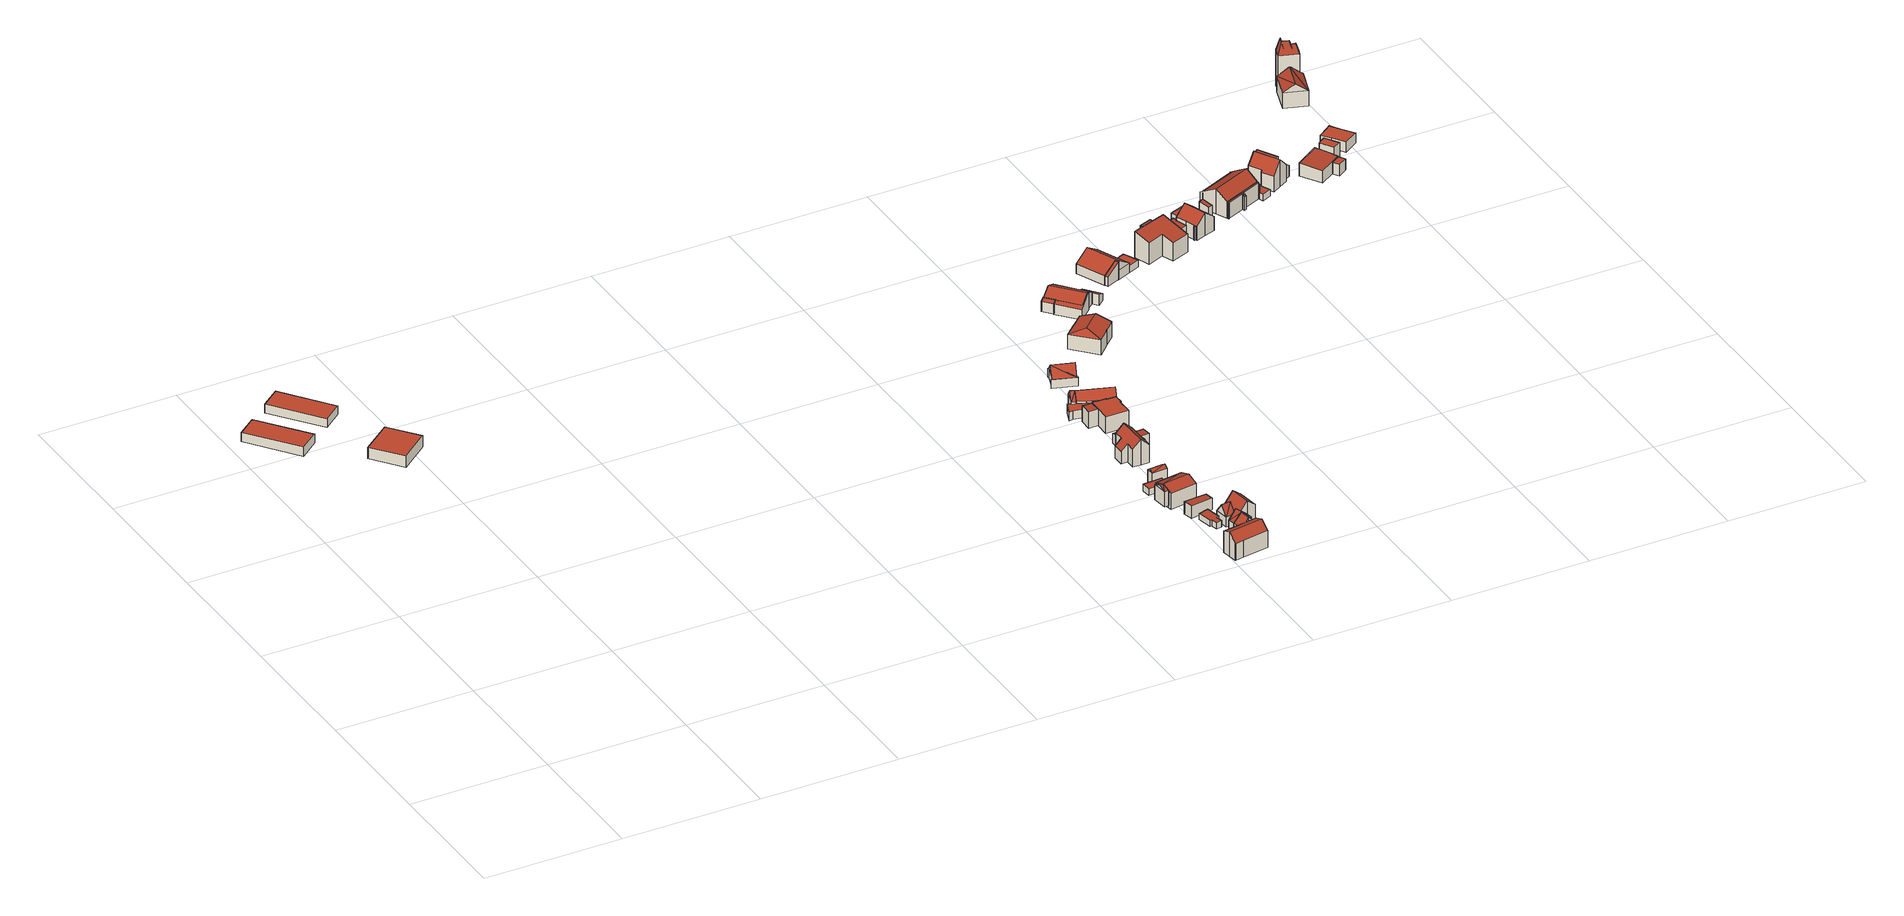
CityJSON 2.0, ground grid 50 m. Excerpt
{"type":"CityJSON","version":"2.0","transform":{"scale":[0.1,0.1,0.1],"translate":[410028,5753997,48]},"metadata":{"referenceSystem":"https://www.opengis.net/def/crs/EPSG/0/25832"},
"CityObjects":{
"building1":{"type":"Building","attributes":{"Gemeindeschluessel":"05515000","Geometrietyp2DReferenz":"3000","function":"31001_3040","roofType":"1000","measuredHeight":3.39},"address":[{"country":"Germany","locality":"Münster","thoroughfareNumber":"100","thoroughfareName":"Am Hohen Ufer"}],"geometry":[{"type":"Solid","lod":"2","boundaries":[[[[0,1,2,3]],[[4,5,1,0]],[[6,7,5,4]],[[3,2,7,6]],[[4,0,3,6]],[[1,5,7,2]]]],"semantics":{"surfaces":[{"type":"WallSurface"},{"type":"RoofSurface"},{"type":"GroundSurface"}],"values":[[0,0,0,0,1,2]]}}]},
"building2":{"type":"Building","attributes":{"Gemeindeschluessel":"05515000","Geometrietyp2DReferenz":"3000","function":"31001_2000","roofType":"1000","measuredHeight":3.29},"geometry":[{"type":"Solid","lod":"2","boundaries":[[[[8,9,10,11]],[[12,13,9,8]],[[14,15,13,12]],[[11,10,15,14]],[[12,8,11,14]],[[9,13,15,10]]]],"semantics":{"surfaces":[{"type":"WallSurface"},{"type":"RoofSurface"},{"type":"GroundSurface"}],"values":[[0,0,0,0,1,2]]}}]},
"building3":{"type":"Building","attributes":{"Gemeindeschluessel":"05515000","Geometrietyp2DReferenz":"3000","function":"31001_3040","roofType":"1000","measuredHeight":4.25},"geometry":[{"type":"Solid","lod":"2","boundaries":[[[[16,17,18,19]],[[20,21,17,16]],[[22,23,21,20]],[[19,18,23,22]],[[20,16,19,22]],[[17,21,23,18]]]],"semantics":{"surfaces":[{"type":"WallSurface"},{"type":"RoofSurface"},{"type":"GroundSurface"}],"values":[[0,0,0,0,1,2]]}}]},
"building4":{"type":"Building","attributes":{"Gemeindeschluessel":"05515000","Geometrietyp2DReferenz":"3000","function":"51009_1610","roofType":"3100","measuredHeight":6.66},"geometry":[{"type":"Solid","lod":"2","boundaries":[[[[24,25,26,27]],[[28,29,25,24]],[[30,31,29,28]],[[27,26,31,30]],[[24,32,28]],[[30,33,27]],[[33,32,24]],[[24,27,33]],[[30,28,32]],[[32,33,30]],[[25,29,31,26]]]],"semantics":{"surfaces":[{"type":"WallSurface"},{"type":"RoofSurface"},{"type":"GroundSurface"}],"values":[[0,0,0,0,0,0,1,1,1,1,2]]}}]},
"building5":{"type":"Building","attributes":{"Gemeindeschluessel":"05515000","Geometrietyp2DReferenz":"3000","function":"31001_1000"},"address":[{"country":"Germany","locality":"Münster","thoroughfareNumber":"7","thoroughfareName":"Am Hohen Ufer"}],"children":["building5-1","building5-2"]},
"building5-1":{"type":"BuildingPart","attributes":{"roofType":"3100","measuredHeight":9.2},"parents":["building5"],"geometry":[{"type":"Solid","lod":"2","boundaries":[[[[34,35,36,37]],[[38,39,35,34]],[[40,41,39,38]],[[42,43,44,41,40]],[[45,46,47,48,49]],[[50,51,46,45]],[[52,53,51,50]],[[37,36,53,52]],[[49,54,55,56,42,40,38,45]],[[34,37,52,50,45,38]],[[35,39,41,44,57,47,46,51,53,36]],[[43,42,56]],[[54,49,48]],[[57,55,54,48,47]],[[44,43,56,55,57]]]],"semantics":{"surfaces":[{"type":"WallSurface"},{"type":"RoofSurface"},{"type":"GroundSurface"},{"type":"ClosureSurface"}],"values":[[0,0,0,0,0,0,0,0,1,1,2,0,0,3,3]]}}]},
"building5-2":{"type":"BuildingPart","attributes":{"roofType":"3100","measuredHeight":9.38},"parents":["building5"],"geometry":[{"type":"Solid","lod":"2","boundaries":[[[[48,47,58,59]],[[60,61,44,43]],[[62,63,61,60]],[[64,65,63,62]],[[66,67,65,64]],[[68,69,67,66]],[[59,58,69,68]],[[62,60,43,56,70,64]],[[54,48,59,68,66,64,70]],[[47,57,44,61,63,65,67,69,58]],[[54,70,55]],[[47,48,54,55,57]],[[55,70,56]],[[55,56,43,44,57]]]],"semantics":{"surfaces":[{"type":"WallSurface"},{"type":"RoofSurface"},{"type":"GroundSurface"},{"type":"ClosureSurface"}],"values":[[0,0,0,0,0,0,0,1,1,2,0,3,0,3]]}}]},
"building6":{"type":"Building","attributes":{"Gemeindeschluessel":"05515000","Geometrietyp2DReferenz":"3000","function":"31001_2460","roofType":"1000","measuredHeight":2.5},"geometry":[{"type":"Solid","lod":"2","boundaries":[[[[71,72,73,74]],[[75,76,72,71]],[[77,78,76,75]],[[74,73,78,77]],[[75,71,74,77]],[[72,76,78,73]]]],"semantics":{"surfaces":[{"type":"WallSurface"},{"type":"RoofSurface"},{"type":"GroundSurface"}],"values":[[0,0,0,0,1,2]]}}]},
"building7":{"type":"Building","attributes":{"Gemeindeschluessel":"05515000","Geometrietyp2DReferenz":"3000","function":"31001_1310","roofType":"2100","measuredHeight":2.5},"geometry":[{"type":"Solid","lod":"2","boundaries":[[[[79,80,81,82]],[[83,84,80,79]],[[85,86,84,83]],[[87,88,86,85]],[[89,90,88,87]],[[91,92,90,89]],[[93,94,92,91]],[[82,81,94,93]],[[91,89,87,85,83,79,82,93]],[[80,84,86,88,90,92,94,81]]]],"semantics":{"surfaces":[{"type":"WallSurface"},{"type":"RoofSurface"},{"type":"GroundSurface"}],"values":[[0,0,0,0,0,0,0,0,1,2]]}}]},
"building8":{"type":"Building","attributes":{"Gemeindeschluessel":"05515000","Geometrietyp2DReferenz":"3000","function":"31001_1000","roofType":"5000","measuredHeight":7.56},"address":[{"country":"Germany","locality":"Münster","thoroughfareNumber":"9","thoroughfareName":"Am Hohen Ufer"}],"geometry":[{"type":"Solid","lod":"2","boundaries":[[[[95,96,97,98]],[[99,100,96,95]],[[101,102,100,99]],[[103,104,102,101]],[[105,106,104,103]],[[98,97,106,105]],[[107,32,28,95,98]],[[107,105,32]],[[103,24,32,105]],[[28,32,24,101,99]],[[24,103,101]],[[28,99,95]],[[107,98,105]],[[96,100,102,104,106,97]]]],"semantics":{"surfaces":[{"type":"WallSurface"},{"type":"RoofSurface"},{"type":"GroundSurface"}],"values":[[0,0,0,0,0,0,1,1,1,0,0,0,0,2]]}}]},
"building9":{"type":"Building","attributes":{"Gemeindeschluessel":"05515000","Geometrietyp2DReferenz":"3000","function":"31001_2460","roofType":"2100","measuredHeight":4.74},"geometry":[{"type":"Solid","lod":"2","boundaries":[[[[108,109,110,111]],[[112,113,109,108]],[[114,115,113,112]],[[111,110,115,114]],[[112,108,111,114]],[[109,113,115,110]]]],"semantics":{"surfaces":[{"type":"WallSurface"},{"type":"RoofSurface"},{"type":"GroundSurface"}],"values":[[0,0,0,0,1,2]]}}]},
"building10":{"type":"Building","attributes":{"Gemeindeschluessel":"05515000","Geometrietyp2DReferenz":"3000","function":"31001_2460","roofType":"5000","measuredHeight":9.34},"geometry":[{"type":"Solid","lod":"2","boundaries":[[[[116,117,63,118]],[[119,120,117,116]],[[121,122,120,119]],[[123,124,122,121]],[[125,67,124,123]],[[118,63,67,125]],[[126,119,116]],[[127,126,116]],[[116,118,127]],[[127,125,123]],[[127,123,121]],[[121,126,127]],[[119,126,121]],[[125,127,118]],[[117,120,122,124,67,63]]]],"semantics":{"surfaces":[{"type":"WallSurface"},{"type":"RoofSurface"},{"type":"GroundSurface"}],"values":[[0,0,0,0,0,0,1,1,1,1,1,1,0,0,2]]}}]},
"building11":{"type":"Building","attributes":{"Gemeindeschluessel":"05515000","Geometrietyp2DReferenz":"3000","function":"31001_2460","roofType":"3100","measuredHeight":5.97},"geometry":[{"type":"Solid","lod":"2","boundaries":[[[[128,129,130,131]],[[132,133,129,128]],[[134,135,133,132]],[[131,130,135,134]],[[128,136,132]],[[134,137,131]],[[128,131,137]],[[137,136,128]],[[136,137,134]],[[134,132,136]],[[129,133,135,130]]]],"semantics":{"surfaces":[{"type":"WallSurface"},{"type":"RoofSurface"},{"type":"GroundSurface"}],"values":[[0,0,0,0,0,0,1,1,1,1,2]]}}]},
"building12":{"type":"Building","attributes":{"Gemeindeschluessel":"05515000","Geometrietyp2DReferenz":"3000","function":"31001_1000"},"address":[{"country":"Germany","locality":"Münster","thoroughfareNumber":"8","thoroughfareName":"Am Hohen Ufer"}],"children":["building12-1","building12-2"]},
"building12-1":{"type":"BuildingPart","attributes":{"roofType":"3100","measuredHeight":8.56},"parents":["building12"],"geometry":[{"type":"Solid","lod":"2","boundaries":[[[[138,139,140,141]],[[142,143,139,138]],[[144,143,142]],[[145,146,147]],[[148,149,145,147]],[[150,151,149,148]],[[152,153,151,150]],[[154,155,153,152]],[[141,140,155,154]],[[148,147,156,157,142,138,141,150]],[[154,152,150,141]],[[139,143,145,149,151,153,155,140]],[[146,156,147]],[[144,142,157]],[[145,143,144,146]],[[146,144,157,156]]]],"semantics":{"surfaces":[{"type":"WallSurface"},{"type":"RoofSurface"},{"type":"GroundSurface"},{"type":"ClosureSurface"}],"values":[[0,0,0,0,0,0,0,0,0,1,1,2,0,0,3,3]]}}]},
"building12-2":{"type":"BuildingPart","attributes":{"roofType":"3100","measuredHeight":7.11},"parents":["building12"],"geometry":[{"type":"Solid","lod":"2","boundaries":[[[[158,159,160,161]],[[146,145,159,158]],[[161,160,143,144]],[[162,161,163]],[[161,144,157,163]],[[163,156,146,162]],[[158,162,146]],[[162,158,161]],[[159,145,143,160]],[[145,146,144,143]],[[157,156,163]],[[157,144,146,156]]]],"semantics":{"surfaces":[{"type":"WallSurface"},{"type":"RoofSurface"},{"type":"GroundSurface"},{"type":"ClosureSurface"}],"values":[[0,0,0,1,1,1,1,0,2,3,0,3]]}}]},
"building13":{"type":"Building","attributes":{"Gemeindeschluessel":"05515000","Geometrietyp2DReferenz":"3000","function":"31001_1000"},"address":[{"country":"Germany","locality":"Münster","thoroughfareNumber":"10","thoroughfareName":"Am Hohen Ufer"}],"children":["building13-1","building13-2"]},
"building13-1":{"type":"BuildingPart","attributes":{"roofType":"2100","measuredHeight":5.58},"parents":["building13"],"geometry":[{"type":"Solid","lod":"2","boundaries":[[[[164,165,166,167]],[[168,169,165,164]],[[170,171,169,168]],[[164,167,170,168]],[[166,165,169,171]],[[166,171,170,167]]]],"semantics":{"surfaces":[{"type":"WallSurface"},{"type":"RoofSurface"},{"type":"GroundSurface"},{"type":"ClosureSurface"}],"values":[[0,0,0,1,2,3]]}}]},
"building13-2":{"type":"BuildingPart","attributes":{"roofType":"3100","measuredHeight":9.58},"parents":["building13"],"geometry":[{"type":"Solid","lod":"2","boundaries":[[[[172,173,174,175]],[[176,177,173,172]],[[178,179,177,176]],[[180,181,179,178]],[[182,183,181,180]],[[184,185,183,182]],[[186,167,166,185,184]],[[187,188,171,170,189]],[[190,191,188,187]],[[192,193,191,190]],[[194,195,193,192]],[[196,197,195,194]],[[198,199,197,196]],[[200,201,199,198]],[[202,203,201,200]],[[175,174,203,202]],[[196,194,192,190,187,189,186,184,182,198]],[[180,178,176,172,175,202,200,198,182]],[[173,177,179,181,183,185,166,171,188,191,193,195,197,199,201,203,174]],[[167,186,189,170]],[[171,166,167,170]]]],"semantics":{"surfaces":[{"type":"WallSurface"},{"type":"RoofSurface"},{"type":"GroundSurface"},{"type":"ClosureSurface"}],"values":[[0,0,0,0,0,0,0,0,0,0,0,0,0,0,0,0,1,1,2,0,3]]}}]},
"building14":{"type":"Building","attributes":{"Gemeindeschluessel":"05515000","Geometrietyp2DReferenz":"3000","function":"31001_2460","roofType":"2100","measuredHeight":4.48},"geometry":[{"type":"Solid","lod":"2","boundaries":[[[[204,205,206,207]],[[208,209,205,204]],[[210,211,209,208]],[[207,206,211,210]],[[208,204,207,210]],[[205,209,211,206]]]],"semantics":{"surfaces":[{"type":"WallSurface"},{"type":"RoofSurface"},{"type":"GroundSurface"}],"values":[[0,0,0,0,1,2]]}}]},
"building15":{"type":"Building","attributes":{"Gemeindeschluessel":"05515000","Geometrietyp2DReferenz":"3000","function":"51009_1610","roofType":"3100","measuredHeight":6.68},"geometry":[{"type":"Solid","lod":"2","boundaries":[[[[212,213,214,215]],[[216,217,213,212]],[[218,219,217,216]],[[215,214,219,218]],[[212,220,216]],[[218,221,215]],[[221,220,212]],[[212,215,221]],[[220,221,218]],[[218,216,220]],[[213,217,219,214]]]],"semantics":{"surfaces":[{"type":"WallSurface"},{"type":"RoofSurface"},{"type":"GroundSurface"}],"values":[[0,0,0,0,0,0,1,1,1,1,2]]}}]},
"building16":{"type":"Building","attributes":{"Gemeindeschluessel":"05515000","Geometrietyp2DReferenz":"3000","function":"31001_1000"},"address":[{"country":"Germany","locality":"Münster","thoroughfareNumber":"11","thoroughfareName":"Am Hohen Ufer"}],"children":["building16-1","building16-2"]},
"building16-1":{"type":"BuildingPart","attributes":{"roofType":"2100","measuredHeight":6.19},"parents":["building16"],"geometry":[{"type":"Solid","lod":"2","boundaries":[[[[222,223,224,225]],[[226,227,228,229]],[[225,224,227,226]],[[229,230,222,225,226]],[[223,228,227,224]],[[223,222,230,229,228]]]],"semantics":{"surfaces":[{"type":"WallSurface"},{"type":"RoofSurface"},{"type":"GroundSurface"},{"type":"ClosureSurface"}],"values":[[0,0,0,1,2,3]]}}]},
"building16-2":{"type":"BuildingPart","attributes":{"roofType":"1000","measuredHeight":6.16},"parents":["building16"],"geometry":[{"type":"Solid","lod":"2","boundaries":[[[[229,228,231,232]],[[233,234,223,222,235]],[[236,237,234,233]],[[238,239,237,236]],[[240,241,239,238]],[[242,243,241,240]],[[244,245,243,242]],[[246,247,245,244]],[[248,249,247,246]],[[250,251,249,248]],[[252,253,251,250]],[[232,231,253,252]],[[250,248,246,244,242,240,238,236,233,235,230,229,232,252]],[[228,223,234,237,239,241,243,245,247,249,251,253,231]],[[230,235,222]],[[228,229,230,222,223]]]],"semantics":{"surfaces":[{"type":"WallSurface"},{"type":"RoofSurface"},{"type":"GroundSurface"},{"type":"ClosureSurface"}],"values":[[0,0,0,0,0,0,0,0,0,0,0,0,1,2,0,3]]}}]},
"building17":{"type":"Building","attributes":{"Gemeindeschluessel":"05515000","Geometrietyp2DReferenz":"3000","function":"31001_2460","roofType":"1000","measuredHeight":3.28},"geometry":[{"type":"Solid","lod":"2","boundaries":[[[[254,255,256,257]],[[258,259,255,254]],[[260,219,259,258]],[[261,217,219,260]],[[262,263,217,261]],[[264,265,263,262]],[[266,267,265,264]],[[268,269,267,266]],[[257,256,269,268]],[[266,264,262,261,260,258,254,257,268]],[[255,259,219,217,263,265,267,269,256]]]],"semantics":{"surfaces":[{"type":"WallSurface"},{"type":"RoofSurface"},{"type":"GroundSurface"}],"values":[[0,0,0,0,0,0,0,0,0,1,2]]}}]},
"building18":{"type":"Building","attributes":{"Gemeindeschluessel":"05515000","Geometrietyp2DReferenz":"3000","function":"31001_1000","roofType":"3100","measuredHeight":6.71},"address":[{"country":"Germany","locality":"Münster","thoroughfareNumber":"12","thoroughfareName":"Am Hohen Ufer"}],"geometry":[{"type":"Solid","lod":"2","boundaries":[[[[270,271,272,273]],[[220,274,271,270]],[[275,276,274,220]],[[277,278,276,275]],[[279,280,278,277]],[[281,282,280,279]],[[283,284,282,281]],[[285,286,284,283]],[[287,288,286,285]],[[289,290,288,287]],[[291,292,290,289]],[[293,294,292,291]],[[273,272,294,293]],[[287,285,283,281,279,277,275,220,289]],[[270,273,293,291,289,220]],[[271,274,276,278,280,282,284,286,288,290,292,294,272]]]],"semantics":{"surfaces":[{"type":"WallSurface"},{"type":"RoofSurface"},{"type":"GroundSurface"}],"values":[[0,0,0,0,0,0,0,0,0,0,0,0,0,1,1,2]]}}]},
"building19":{"type":"Building","attributes":{"Gemeindeschluessel":"05515000","Geometrietyp2DReferenz":"3000","function":"31001_1000","roofType":"5000","measuredHeight":6.58},"address":[{"country":"Germany","locality":"Münster","thoroughfareNumber":"13","thoroughfareName":"Am Hohen Ufer"}],"geometry":[{"type":"Solid","lod":"2","boundaries":[[[[295,296,297,298]],[[299,300,296,295]],[[301,302,300,299]],[[303,304,302,301]],[[305,306,304,303]],[[307,308,306,305]],[[309,310,308,307]],[[311,312,310,309]],[[313,314,312,311]],[[315,316,314,313]],[[317,318,316,315]],[[298,297,318,317]],[[319,315,320]],[[298,317,315]],[[298,315,319]],[[298,319,301]],[[298,301,299]],[[299,295,298]],[[313,311,309]],[[303,320,313]],[[303,313,309]],[[303,309,307]],[[307,305,303]],[[303,319,320]],[[313,320,315]],[[301,319,303]],[[296,300,302,304,306,308,310,312,314,316,318,297]]]],"semantics":{"surfaces":[{"type":"WallSurface"},{"type":"RoofSurface"},{"type":"GroundSurface"}],"values":[[0,0,0,0,0,0,0,0,0,0,0,0,1,1,1,1,1,1,1,1,1,1,1,1,0,0,2]]}}]},
"building20":{"type":"Building","attributes":{"Gemeindeschluessel":"05515000","Geometrietyp2DReferenz":"3000","function":"31001_1000","roofType":"5000","measuredHeight":7.49},"address":[{"country":"Germany","locality":"Münster","thoroughfareNumber":"14","thoroughfareName":"Am Hohen Ufer"}],"geometry":[{"type":"Solid","lod":"2","boundaries":[[[[321,322,323,324]],[[325,326,322,321]],[[327,328,326,325]],[[329,330,328,327]],[[331,332,330,329]],[[333,334,332,331]],[[335,336,334,333]],[[337,338,336,335]],[[339,340,338,337]],[[341,342,340,339]],[[343,344,342,341]],[[345,346,344,343]],[[324,323,346,345]],[[339,347,341]],[[337,335,333,331,329,327,325,321,347,339]],[[324,345,343,341,347,321]],[[322,326,328,330,332,334,336,338,340,342,344,346,323]]]],"semantics":{"surfaces":[{"type":"WallSurface"},{"type":"RoofSurface"},{"type":"GroundSurface"}],"values":[[0,0,0,0,0,0,0,0,0,0,0,0,0,1,1,1,2]]}}]},
"building21":{"type":"Building","attributes":{"Gemeindeschluessel":"05515000","Geometrietyp2DReferenz":"3000","function":"51009_1610","roofType":"2100","measuredHeight":4.45},"geometry":[{"type":"Solid","lod":"2","boundaries":[[[[348,349,350,351]],[[352,353,349,348]],[[354,355,353,352]],[[351,350,355,354]],[[352,348,351,354]],[[349,353,355,350]]]],"semantics":{"surfaces":[{"type":"WallSurface"},{"type":"RoofSurface"},{"type":"GroundSurface"}],"values":[[0,0,0,0,1,2]]}}]},
"building22":{"type":"Building","attributes":{"Gemeindeschluessel":"05515000","Geometrietyp2DReferenz":"3000","function":"31001_1000"},"address":[{"country":"Germany","locality":"Münster","thoroughfareNumber":"14a","thoroughfareName":"Am Hohen Ufer"}],"children":["building22-1","building22-2"]},
"building22-1":{"type":"BuildingPart","attributes":{"roofType":"3100","measuredHeight":6.4},"parents":["building22"],"geometry":[{"type":"Solid","lod":"2","boundaries":[[[[356,357,358,359]],[[360,361,357,356]],[[362,363,364,365]],[[366,367,363,362]],[[368,369,367,366]],[[370,371,369,368]],[[359,358,371,370]],[[362,365,372,373,366]],[[360,356,359,370,368,366,373]],[[357,361,374,375,364,363,367,369,371,358]],[[361,360,373,374]],[[373,372,375,374]],[[364,375,372,365]]]],"semantics":{"surfaces":[{"type":"WallSurface"},{"type":"RoofSurface"},{"type":"GroundSurface"},{"type":"ClosureSurface"}],"values":[[0,0,0,0,0,0,0,1,1,2,3,3,3]]}}]},
"building22-2":{"type":"BuildingPart","attributes":{"roofType":"2100","measuredHeight":6.83},"parents":["building22"],"geometry":[{"type":"Solid","lod":"2","boundaries":[[[[376,377,361,360,378]],[[379,380,377,376]],[[354,381,380,379]],[[382,365,364,381,354]],[[354,379,376,378,383,382]],[[374,361,377,380,381,364,375]],[[373,372,383,378,360]],[[361,374,373,360]],[[375,372,373,374]],[[372,365,382,383]],[[375,364,365,372]]]],"semantics":{"surfaces":[{"type":"WallSurface"},{"type":"RoofSurface"},{"type":"GroundSurface"},{"type":"ClosureSurface"}],"values":[[0,0,0,0,1,2,0,3,3,0,3]]}}]},
"building23":{"type":"Building","attributes":{"Gemeindeschluessel":"05515000","Geometrietyp2DReferenz":"3000","function":"31001_2460","roofType":"2100","measuredHeight":4.28},"geometry":[{"type":"Solid","lod":"2","boundaries":[[[[384,385,386,387]],[[388,389,385,384]],[[390,391,389,388]],[[392,393,391,390]],[[394,395,393,392]],[[387,386,395,394]],[[392,390,388,384,387,394]],[[385,389,391,393,395,386]]]],"semantics":{"surfaces":[{"type":"WallSurface"},{"type":"RoofSurface"},{"type":"GroundSurface"}],"values":[[0,0,0,0,0,0,1,2]]}}]},
"building24":{"type":"Building","attributes":{"Gemeindeschluessel":"05515000","Geometrietyp2DReferenz":"3000","function":"51009_1610","roofType":"2100","measuredHeight":6.74},"geometry":[{"type":"Solid","lod":"2","boundaries":[[[[396,397,398,399]],[[400,401,397,396]],[[402,403,401,400]],[[399,398,403,402]],[[400,396,399,402]],[[397,401,403,398]]]],"semantics":{"surfaces":[{"type":"WallSurface"},{"type":"RoofSurface"},{"type":"GroundSurface"}],"values":[[0,0,0,0,1,2]]}}]},
"building25":{"type":"Building","attributes":{"Gemeindeschluessel":"05515000","Geometrietyp2DReferenz":"3000","function":"31001_1000","roofType":"5000","measuredHeight":7.07},"address":[{"country":"Germany","locality":"Münster","thoroughfareNumber":"15","thoroughfareName":"Am Hohen Ufer"}],"geometry":[{"type":"Solid","lod":"2","boundaries":[[[[404,405,406,407]],[[399,408,405,404]],[[409,410,408,399]],[[411,412,410,409]],[[413,414,412,411]],[[415,416,414,413]],[[407,406,416,415]],[[417,418,419,420,421]],[[419,418,409,399,396,400]],[[400,396,404,407]],[[396,399,404]],[[420,419,400,407,415]],[[421,420,415,413]],[[417,421,413,411]],[[418,417,411,409]],[[405,408,410,412,414,416,406]]]],"semantics":{"surfaces":[{"type":"WallSurface"},{"type":"RoofSurface"},{"type":"GroundSurface"}],"values":[[0,0,0,0,0,0,0,1,1,0,0,0,0,0,0,2]]}}]},
"building26":{"type":"Building","attributes":{"Gemeindeschluessel":"05515000","Geometrietyp2DReferenz":"3000","function":"31001_2460","roofType":"1000","measuredHeight":2.65},"geometry":[{"type":"Solid","lod":"2","boundaries":[[[[422,423,414,424]],[[425,426,423,422]],[[427,428,426,425]],[[429,416,428,427]],[[424,414,416,429]],[[427,425,422,424,429]],[[423,426,428,416,414]]]],"semantics":{"surfaces":[{"type":"WallSurface"},{"type":"RoofSurface"},{"type":"GroundSurface"}],"values":[[0,0,0,0,0,1,2]]}}]},
"building27":{"type":"Building","attributes":{"Gemeindeschluessel":"05515000","Geometrietyp2DReferenz":"3000","function":"31001_1000","roofType":"2100","measuredHeight":9.83},"address":[{"country":"Germany","locality":"Münster","thoroughfareNumber":"16","thoroughfareName":"Am Hohen Ufer"}],"geometry":[{"type":"Solid","lod":"2","boundaries":[[[[430,431,432,433]],[[434,435,431,430]],[[436,437,435,434]],[[438,439,437,436]],[[440,441,439,438]],[[442,443,441,440]],[[433,432,443,442]],[[440,438,436,434,430,433,442]],[[431,435,437,439,441,443,432]]]],"semantics":{"surfaces":[{"type":"WallSurface"},{"type":"RoofSurface"},{"type":"GroundSurface"}],"values":[[0,0,0,0,0,0,0,1,2]]}}]},
"building28":{"type":"Building","attributes":{"Gemeindeschluessel":"05515000","Geometrietyp2DReferenz":"3000","function":"51009_1611","roofType":"1000","measuredHeight":3.15},"geometry":[{"type":"Solid","lod":"2","boundaries":[[[[444,445,446,447]],[[448,449,445,444]],[[450,451,449,448]],[[452,453,451,450]],[[454,455,453,452]],[[447,446,455,454]],[[452,450,448,444,447,454]],[[445,449,451,453,455,446]]]],"semantics":{"surfaces":[{"type":"WallSurface"},{"type":"RoofSurface"},{"type":"GroundSurface"}],"values":[[0,0,0,0,0,0,1,2]]}}]},
"building29":{"type":"Building","attributes":{"Gemeindeschluessel":"05515000","Geometrietyp2DReferenz":"3000","function":"31001_2460","roofType":"2100","measuredHeight":3.19},"geometry":[{"type":"Solid","lod":"2","boundaries":[[[[456,457,458,459]],[[460,461,457,456]],[[462,463,461,460]],[[464,465,463,462]],[[466,467,465,464]],[[459,458,467,466]],[[464,462,460,456,459,466]],[[457,461,463,465,467,458]]]],"semantics":{"surfaces":[{"type":"WallSurface"},{"type":"RoofSurface"},{"type":"GroundSurface"}],"values":[[0,0,0,0,0,0,1,2]]}}]},
"building30":{"type":"Building","attributes":{"Gemeindeschluessel":"05515000","Geometrietyp2DReferenz":"3000","function":"31001_1000"},"address":[{"country":"Germany","locality":"Münster","thoroughfareNumber":"17","thoroughfareName":"Am Hohen Ufer"}],"children":["building30-1","building30-2"]},
"building30-1":{"type":"BuildingPart","attributes":{"roofType":"3100","measuredHeight":8.61},"parents":["building30"],"geometry":[{"type":"Solid","lod":"2","boundaries":[[[[468,469,470,471]],[[472,473,469,468]],[[474,475,473,472]],[[476,477,475,474]],[[478,479,477,476]],[[480,481,479,478]],[[482,483,484,481,480]],[[485,486,487,488,489]],[[490,491,486,485]],[[492,493,491,490]],[[494,495,493,492]],[[496,497,495,494]],[[498,499,497,496]],[[471,470,499,498]],[[492,490,485,489,500,494]],[[482,480,478,476,474,472,468,471,498,496,494,500]],[[469,473,475,477,479,481,484,501,487,486,491,493,495,497,499,470]],[[483,482,500,502]],[[484,483,502,501]],[[488,502,500,489]],[[502,488,487,501]]]],"semantics":{"surfaces":[{"type":"WallSurface"},{"type":"RoofSurface"},{"type":"GroundSurface"},{"type":"ClosureSurface"}],"values":[[0,0,0,0,0,0,0,0,0,0,0,0,0,0,1,1,2,0,3,0,3]]}}]},
"building30-2":{"type":"BuildingPart","attributes":{"roofType":"1000","measuredHeight":4.56},"parents":["building30"],"geometry":[{"type":"Solid","lod":"2","boundaries":[[[[503,504,484,483]],[[505,506,504,503]],[[488,487,506,505]],[[505,503,483,502,488]],[[504,506,487,501,484]],[[501,502,483,484]],[[487,488,502,501]]]],"semantics":{"surfaces":[{"type":"WallSurface"},{"type":"RoofSurface"},{"type":"GroundSurface"},{"type":"ClosureSurface"}],"values":[[0,0,0,1,2,3,3]]}}]},
"building31":{"type":"Building","attributes":{"Gemeindeschluessel":"05515000","Geometrietyp2DReferenz":"3000","function":"51009_1610","roofType":"2100","measuredHeight":6.94},"geometry":[{"type":"Solid","lod":"2","boundaries":[[[[507,508,509,510]],[[511,512,508,507]],[[513,514,512,511]],[[510,509,514,513]],[[511,507,510,513]],[[508,512,514,509]]]],"semantics":{"surfaces":[{"type":"WallSurface"},{"type":"RoofSurface"},{"type":"GroundSurface"}],"values":[[0,0,0,0,1,2]]}}]},
"building32":{"type":"Building","attributes":{"Gemeindeschluessel":"05515000","Geometrietyp2DReferenz":"3000","function":"51009_1610","roofType":"1000","measuredHeight":5.86},"geometry":[{"type":"Solid","lod":"2","boundaries":[[[[515,516,517,518]],[[519,520,516,515]],[[521,522,520,519]],[[518,517,522,521]],[[519,515,518,521]],[[516,520,522,517]]]],"semantics":{"surfaces":[{"type":"WallSurface"},{"type":"RoofSurface"},{"type":"GroundSurface"}],"values":[[0,0,0,0,1,2]]}}]},
"building33":{"type":"Building","attributes":{"Gemeindeschluessel":"05515000","Geometrietyp2DReferenz":"3000","function":"51009_1610","roofType":"2100","measuredHeight":5.18},"geometry":[{"type":"Solid","lod":"2","boundaries":[[[[523,524,525,526]],[[527,528,524,523]],[[529,530,528,527]],[[526,525,530,529]],[[527,523,526,529]],[[524,528,530,525]]]],"semantics":{"surfaces":[{"type":"WallSurface"},{"type":"RoofSurface"},{"type":"GroundSurface"}],"values":[[0,0,0,0,1,2]]}}]},
"building34":{"type":"Building","attributes":{"Gemeindeschluessel":"05515000","Geometrietyp2DReferenz":"3000","function":"31001_1000","roofType":"3100","measuredHeight":9.46},"address":[{"country":"Germany","locality":"Münster","thoroughfareNumber":"18","thoroughfareName":"Am Hohen Ufer"}],"geometry":[{"type":"Solid","lod":"2","boundaries":[[[[531,532,533,534]],[[535,536,532,531]],[[537,538,536,535]],[[539,540,538,537]],[[541,542,540,539]],[[543,544,542,541]],[[545,546,544,543]],[[547,548,546,545]],[[549,550,548,547]],[[551,552,550,549]],[[553,554,552,551]],[[555,556,554,553]],[[557,558,556,555]],[[559,560,558,557]],[[561,562,560,559]],[[563,564,562,561]],[[565,566,564,563]],[[567,568,566,565]],[[569,570,568,567]],[[571,572,570,569]],[[573,574,572,571]],[[534,533,574,573]],[[567,565,563,561,559,557,555,553,569]],[[551,549,547,545,543,541,539,537,535,531,534,573,571,569,553]],[[532,536,538,540,542,544,546,548,550,552,554,556,558,560,562,564,566,568,570,572,574,533]]]],"semantics":{"surfaces":[{"type":"WallSurface"},{"type":"RoofSurface"},{"type":"GroundSurface"}],"values":[[0,0,0,0,0,0,0,0,0,0,0,0,0,0,0,0,0,0,0,0,0,0,1,1,2]]}}]},
"building35":{"type":"Building","attributes":{"Gemeindeschluessel":"05515000","Geometrietyp2DReferenz":"3000","function":"51009_1610","roofType":"1000","measuredHeight":6.06},"geometry":[{"type":"Solid","lod":"2","boundaries":[[[[575,536,538,576]],[[577,532,536,575]],[[578,533,532,577]],[[576,538,533,578]],[[577,575,576,578]],[[536,532,533,538]]]],"semantics":{"surfaces":[{"type":"WallSurface"},{"type":"RoofSurface"},{"type":"GroundSurface"}],"values":[[0,0,0,0,1,2]]}}]},
"building36":{"type":"Building","attributes":{"Gemeindeschluessel":"05515000","Geometrietyp2DReferenz":"3000","function":"31001_2460","roofType":"1000","measuredHeight":2.54},"geometry":[{"type":"Solid","lod":"2","boundaries":[[[[579,580,568,581]],[[582,583,580,579]],[[584,585,583,582]],[[586,574,585,584]],[[587,572,574,586]],[[581,568,572,587]],[[586,584,582,579,581,587]],[[580,583,585,574,572,568]]]],"semantics":{"surfaces":[{"type":"WallSurface"},{"type":"RoofSurface"},{"type":"GroundSurface"}],"values":[[0,0,0,0,0,0,1,2]]}}]},
"building37":{"type":"Building","attributes":{"Gemeindeschluessel":"05515000","Geometrietyp2DReferenz":"3000","function":"31001_1000","roofType":"3100","measuredHeight":10.05},"address":[{"country":"Germany","locality":"Münster","thoroughfareNumber":"19","thoroughfareName":"Am Hohen Ufer"}],"geometry":[{"type":"Solid","lod":"2","boundaries":[[[[588,589,590,591]],[[592,593,589,588]],[[594,595,593,592]],[[596,597,595,594]],[[598,599,597,596]],[[600,601,599,598]],[[602,603,601,600]],[[604,605,603,602]],[[591,590,605,604]],[[598,596,594,592,600]],[[588,591,604,602,600,592]],[[589,593,595,597,599,601,603,605,590]]]],"semantics":{"surfaces":[{"type":"WallSurface"},{"type":"RoofSurface"},{"type":"GroundSurface"}],"values":[[0,0,0,0,0,0,0,0,0,1,1,2]]}}]},
"building38":{"type":"Building","attributes":{"Gemeindeschluessel":"05515000","Geometrietyp2DReferenz":"3000","function":"31001_2460","roofType":"2100","measuredHeight":5.72},"geometry":[{"type":"Solid","lod":"2","boundaries":[[[[606,607,608,609]],[[610,611,607,606]],[[612,613,611,610]],[[614,615,613,612]],[[609,608,615,614]],[[612,610,606,609,614]],[[607,611,613,615,608]]]],"semantics":{"surfaces":[{"type":"WallSurface"},{"type":"RoofSurface"},{"type":"GroundSurface"}],"values":[[0,0,0,0,0,1,2]]}}]},
"building39":{"type":"Building","attributes":{"Gemeindeschluessel":"05515000","Geometrietyp2DReferenz":"3000","function":"31001_2460","roofType":"2100","measuredHeight":3.05},"geometry":[{"type":"Solid","lod":"2","boundaries":[[[[616,617,618,619]],[[620,621,617,616]],[[622,623,621,620]],[[619,618,623,622]],[[620,616,619,622]],[[617,621,623,618]]]],"semantics":{"surfaces":[{"type":"WallSurface"},{"type":"RoofSurface"},{"type":"GroundSurface"}],"values":[[0,0,0,0,1,2]]}}]},
"building40":{"type":"Building","attributes":{"Gemeindeschluessel":"05515000","Geometrietyp2DReferenz":"3000","function":"31001_1000"},"address":[{"country":"Germany","locality":"Münster","thoroughfareNumber":"20","thoroughfareName":"Am Hohen Ufer"},{"country":"Germany","locality":"Münster","thoroughfareNumber":"20a","thoroughfareName":"Am Hohen Ufer"}],"children":["building40-1","building40-2","building40-3"]},
"building40-1":{"type":"BuildingPart","attributes":{"roofType":"2100","measuredHeight":4.95},"parents":["building40"],"geometry":[{"type":"Solid","lod":"2","boundaries":[[[[624,625,626,627,628]],[[629,630,631,632,633]],[[634,635,630,629]],[[636,637,635,634]],[[638,639,637,636]],[[640,641,639,638]],[[642,643,641,640]],[[638,636,634,629,633,624,628,642,640]],[[627,626,631,630,635,637,639,641,643]],[[627,643,642,628]],[[625,624,633,632]],[[631,626,625,632]]]],"semantics":{"surfaces":[{"type":"WallSurface"},{"type":"RoofSurface"},{"type":"GroundSurface"},{"type":"ClosureSurface"}],"values":[[0,0,0,0,0,0,0,1,2,3,0,3]]}}]},
"building40-2":{"type":"BuildingPart","attributes":{"roofType":"1000","measuredHeight":7.14},"parents":["building40"],"geometry":[{"type":"Solid","lod":"2","boundaries":[[[[644,628,627,645,646]],[[647,648,643,642,649]],[[650,651,648,647]],[[646,645,651,650]],[[647,649,644,646,650]],[[627,643,648,651,645]],[[628,644,649,642]],[[643,627,628,642]]]],"semantics":{"surfaces":[{"type":"WallSurface"},{"type":"RoofSurface"},{"type":"GroundSurface"},{"type":"ClosureSurface"}],"values":[[0,0,0,0,1,2,0,3]]}}]},
"building40-3":{"type":"BuildingPart","attributes":{"roofType":"1000","measuredHeight":4.33},"parents":["building40"],"geometry":[{"type":"Solid","lod":"2","boundaries":[[[[652,653,626,625]],[[654,655,653,652]],[[632,631,655,654]],[[654,652,625,632]],[[653,655,631,626]],[[631,632,625,626]]]],"semantics":{"surfaces":[{"type":"WallSurface"},{"type":"RoofSurface"},{"type":"GroundSurface"},{"type":"ClosureSurface"}],"values":[[0,0,0,1,2,3]]}}]},
"building41":{"type":"Building","attributes":{"Gemeindeschluessel":"05515000","Geometrietyp2DReferenz":"3000","function":"31001_1000","roofType":"1000","measuredHeight":3.75},"address":[{"country":"Germany","locality":"Münster","thoroughfareNumber":"20b","thoroughfareName":"Am Hohen Ufer"}],"geometry":[{"type":"Solid","lod":"2","boundaries":[[[[656,657,658,659]],[[660,661,657,656]],[[662,663,661,660]],[[664,665,663,662]],[[666,667,665,664]],[[668,669,667,666]],[[670,671,669,668]],[[672,673,671,670]],[[674,675,673,672]],[[676,677,675,674]],[[659,658,677,676]],[[674,672,670,668,666,664,662,660,656,659,676]],[[657,661,663,665,667,669,671,673,675,677,658]]]],"semantics":{"surfaces":[{"type":"WallSurface"},{"type":"RoofSurface"},{"type":"GroundSurface"}],"values":[[0,0,0,0,0,0,0,0,0,0,0,1,2]]}}]},
"building42":{"type":"Building","attributes":{"Gemeindeschluessel":"05515000","Geometrietyp2DReferenz":"3000","function":"31001_1000","roofType":"3100","measuredHeight":8.96},"address":[{"country":"Germany","locality":"Münster","thoroughfareNumber":"21","thoroughfareName":"Am Hohen Ufer"}],"geometry":[{"type":"Solid","lod":"2","boundaries":[[[[678,679,680,681]],[[682,683,679,678]],[[684,685,683,682]],[[686,687,685,684]],[[688,689,687,686]],[[681,680,689,688]],[[688,690,691,681]],[[692,681,691]],[[693,682,692,691]],[[682,678,692]],[[693,691,690,686,684]],[[693,684,682]],[[690,688,686]],[[692,678,681]],[[679,683,685,687,689,680]]]],"semantics":{"surfaces":[{"type":"WallSurface"},{"type":"RoofSurface"},{"type":"GroundSurface"}],"values":[[0,0,0,0,0,0,1,1,1,1,0,0,0,0,2]]}}]},
"building43":{"type":"Building","attributes":{"Gemeindeschluessel":"05515000","Geometrietyp2DReferenz":"3000","function":"31001_2460","roofType":"5000","measuredHeight":17.88},"geometry":[{"type":"Solid","lod":"2","boundaries":[[[[694,695,685,696]],[[697,698,695,694]],[[699,700,698,697]],[[701,702,700,699]],[[703,704,702,701]],[[705,706,704,703]],[[707,687,706,705]],[[696,685,687,707]],[[707,705,708]],[[708,705,703,709]],[[709,703,701,710]],[[711,710,701,699,712]],[[712,699,697,713]],[[697,694,713]],[[712,713,694,696,711]],[[709,710,711,696,707,708]],[[695,698,700,702,704,706,687,685]]]],"semantics":{"surfaces":[{"type":"WallSurface"},{"type":"RoofSurface"},{"type":"GroundSurface"}],"values":[[0,0,0,0,0,0,0,0,1,1,1,1,1,0,1,1,2]]}}]}
},
"vertices":[
[211,1961,99],[211,1961,65],[77,2133,65],[77,2133,99],[143,1909,99],[143,1909,65],[10,2080,99],[10,2080,65],
[156,2194,99],[156,2194,66],[289,2023,66],[289,2023,99],[223,2247,99],[223,2247,66],[356,2075,99],[356,2075,66],
[421,1880,109],[421,1880,66],[316,1798,66],[316,1798,109],[503,1776,109],[503,1776,66],[398,1694,109],[398,1694,66],
[2430,412,114],[2430,412,57],[2415,409,57],[2415,409,114],[2438,357,114],[2438,357,57],[2423,355,114],[2423,355,57],[2434,384,124],[2419,382,124],
[2488,2,95],[2488,2,32],[2490,2,32],[2490,2,95],[2484,32,124],[2484,32,32],[2479,61,113],[2479,61,32],[2548,72,113],[2548,72,96],[2548,72,32],[2612,52,124],[2612,52,32],[2607,82,32],[2607,82,96],[2607,82,113],[2617,22,95],[2617,22,32],[2522,7,95],[2522,7,32],[2591,79,113],[2578,77,113],[2565,75,113],[2578,77,32],
[2601,119,32],[2601,119,96],[2542,112,96],[2542,112,32],[2545,112,99],[2545,112,32],[2572,117,126],[2572,117,32],[2611,123,86],[2611,123,32],[2611,120,86],[2611,120,32],[2578,77,126],
[2408,473,82],[2408,473,57],[2410,440,57],[2410,440,82],[2478,478,82],[2478,478,57],[2480,445,82],[2480,445,57],
[2511,213,58],[2511,213,36],[2517,214,36],[2517,214,59],[2500,267,58],[2500,267,36],[2535,274,61],[2535,274,36],[2546,220,61],[2546,220,36],[2537,218,60],[2537,218,36],[2542,194,60],[2542,194,36],[2522,190,59],[2522,190,36],
[2440,344,109],[2440,344,48],[2539,359,48],[2539,359,109],[2438,357,109],[2438,357,48],[2430,412,109],[2430,412,48],[2428,424,109],[2428,424,48],[2527,438,109],[2527,438,48],[2533,399,124],
[2560,332,78],[2560,332,36],[2475,319,36],[2475,319,83],[2566,300,78],[2566,300,36],[2482,283,83],[2482,283,36],
[2540,138,92],[2540,138,32],[2545,112,92],[2540,142,92],[2540,142,32],[2606,152,92],[2606,152,32],[2607,148,92],[2607,148,32],[2611,123,92],[2568,146,125],[2573,117,125],
[2463,513,84],[2463,513,34],[2518,515,34],[2518,515,84],[2461,540,84],[2461,540,34],[2516,544,84],[2516,544,34],[2462,526,94],[2517,530,94],
[2598,182,70],[2598,182,27],[2630,186,27],[2630,186,112],[2595,203,70],[2595,203,27],[2595,203,63],[2588,253,27],[2588,253,63],[2588,253,70],[2587,259,70],[2587,259,27],[2619,263,112],[2619,263,27],[2651,268,87],[2651,268,27],[2662,190,87],[2662,190,27],[2588,248,70],[2594,208,70],
[2555,249,63],[2555,249,27],[2562,200,27],[2562,200,63],[2559,224,98],[2591,228,98],
[2558,750,91],[2558,750,40],[2517,749,40],[2517,749,91],[2558,709,96],[2558,709,40],[2518,709,96],[2518,709,40],
[2435,712,85],[2435,712,40],[2435,671,40],[2435,671,85],[2458,712,107],[2458,712,40],[2457,748,107],[2457,748,40],[2463,748,113],[2463,748,40],[2487,749,136],[2487,749,40],[2516,749,109],[2516,749,40],[2517,749,107],[2518,684,107],[2518,684,40],[2518,709,107],[2527,684,99],[2527,684,40],[2527,679,99],[2527,679,40],[2519,679,107],[2519,679,40],[2519,637,107],[2519,637,40],[2489,636,136],[2489,636,40],[2459,636,107],[2459,636,40],[2459,671,107],[2459,671,40],
[2516,749,94],[2516,749,49],[2515,782,49],[2515,782,85],[2463,748,94],[2463,748,49],[2463,781,85],[2463,781,49],
[2460,1042,90],[2460,1042,52],[2446,1047,52],[2446,1047,90],[2446,995,90],[2446,995,52],[2432,1000,90],[2432,1000,52],[2453,1018,118],[2439,1024,118],
[2464,924,119],[2464,924,59],[2431,925,59],[2431,925,119],[2431,880,121],[2431,880,59],[2464,880,59],[2464,880,121],[2464,887,121],
[2464,828,59],[2464,828,121],[2470,924,121],[2470,924,59],[2464,924,121],[2470,928,121],[2470,928,59],[2480,928,121],[2480,928,59],[2480,924,121],[2480,924,59],[2517,924,121],[2517,924,59],[2517,920,121],[2517,920,59],[2550,920,121],[2550,920,59],[2550,885,121],[2550,885,59],[2547,885,121],[2547,885,59],[2547,828,121],[2547,828,59],
[2402,959,84],[2402,959,52],[2415,960,52],[2415,960,84],[2419,1005,84],[2419,1005,52],[2432,1000,84],[2446,995,84],[2477,983,84],[2477,983,52],[2558,956,84],[2558,956,52],[2550,931,84],[2550,931,52],[2494,944,84],[2494,944,52],
[2446,995,91],[2446,995,51],[2477,983,51],[2477,983,89],[2453,1018,51],[2460,1042,91],[2460,1042,51],[2492,1031,90],[2492,1031,51],[2509,1026,90],[2509,1026,51],[2514,1041,73],[2514,1041,51],[2557,1027,73],[2557,1027,51],[2552,1012,90],[2552,1012,51],[2586,1001,90],[2586,1001,51],[2578,976,118],[2578,976,51],[2571,952,90],[2571,952,51],[2558,956,90],[2558,956,51],
[2434,1141,95],[2434,1141,63],[2517,1113,63],[2517,1113,95],[2435,1143,95],[2435,1143,63],[2439,1142,95],[2439,1142,63],[2460,1204,95],[2460,1204,63],[2456,1205,95],[2456,1205,63],[2457,1207,95],[2457,1207,63],[2540,1179,95],[2540,1179,63],[2539,1177,95],[2539,1177,63],[2535,1178,95],[2535,1178,63],[2514,1116,95],[2514,1116,63],[2518,1115,95],[2518,1115,63],[2449,1173,129],[2525,1148,129],
[2720,1372,131],[2720,1372,56],[2682,1411,56],[2682,1411,112],[2757,1333,112],[2757,1333,56],[2752,1329,112],[2752,1329,56],[2754,1327,111],[2754,1327,56],[2721,1296,111],[2721,1296,56],[2719,1298,112],[2719,1298,56],[2716,1294,112],[2716,1294,56],[2717,1293,111],[2717,1293,56],[2675,1252,111],[2675,1252,56],[2597,1333,111],[2597,1333,56],[2642,1374,111],[2642,1374,56],[2643,1373,112],[2643,1373,56],[2654,1310,131],
[2636,1571,107],[2636,1571,62],[2625,1561,62],[2625,1561,99],[2664,1539,107],[2664,1539,62],[2653,1529,99],[2653,1529,62],
[2790,1527,105],[2790,1527,61],[2792,1529,61],[2792,1529,104],[2760,1501,124],[2760,1501,61],[2636,1571,103],[2636,1571,61],[2664,1539,61],[2664,1539,104],[2670,1600,125],[2670,1600,61],[2704,1630,103],[2704,1630,61],[2762,1564,103],[2762,1564,61],[2725,1470,104],[2759,1500,125],[2759,1500,61],[2725,1470,61],
[2763,1498,129],[2763,1498,61],[2760,1501,129],[2716,1457,99],[2716,1457,61],[2653,1529,61],[2664,1539,106],[2725,1470,106],
[2784,1584,86],[2784,1584,59],[2762,1564,59],[2762,1564,100],[2830,1531,86],[2830,1531,59],[2806,1510,101],[2806,1510,59],[2790,1527,102],[2790,1527,59],[2792,1529,100],[2792,1529,59],
[2927,1628,127],[2927,1628,60],[2879,1608,60],[2879,1608,94],[2933,1615,127],[2933,1615,60],[2885,1594,94],[2885,1594,60],
[2927,1628,94],[2927,1628,58],[2933,1615,58],[2933,1615,94],[2879,1608,58],[2833,1714,94],[2833,1714,58],[2932,1757,94],[2932,1757,58],[2960,1691,94],[2960,1691,58],[2984,1637,94],[2984,1637,58],[2932,1757,95],[2884,1736,129],[2935,1616,129],[2984,1637,95],[2960,1691,95],
[3001,1709,84],[3001,1709,58],[2960,1691,84],[3014,1680,84],[3014,1680,58],[3025,1654,84],[3025,1654,58],[2984,1637,84],
[3082,1687,114],[3082,1687,33],[3142,1710,33],[3142,1710,114],[3061,1744,131],[3061,1744,33],[3098,1758,131],[3098,1758,33],[3189,1791,131],[3189,1791,33],[3225,1692,101],[3225,1692,33],[3158,1667,101],[3158,1667,33],
[3189,1791,88],[3189,1791,57],[3170,1844,57],[3170,1844,88],[3098,1758,88],[3098,1758,57],[3090,1782,88],[3090,1782,57],[3137,1799,88],[3137,1799,57],[3126,1828,88],[3126,1828,57],
[3246,1829,79],[3246,1829,47],[3214,1817,47],[3214,1817,77],[3251,1813,79],[3251,1813,47],[3248,1812,79],[3248,1812,47],[3262,1771,79],[3262,1771,47],[3234,1761,77],[3234,1761,47],
[3272,1733,90],[3272,1733,40],[3276,1734,40],[3276,1734,93],[3271,1738,90],[3271,1738,40],[3274,1739,93],[3274,1739,40],[3262,1771,93],[3262,1771,40],[3248,1812,93],[3248,1812,40],[3251,1813,97],[3251,1813,40],[3261,1817,105],[3261,1817,86],[3261,1817,40],[3324,1840,93],[3324,1840,40],[3309,1835,40],[3309,1835,86],[3309,1835,106],[3354,1758,93],[3354,1758,40],[3355,1757,93],[3355,1757,40],[3316,1743,126],[3316,1743,40],[3279,1729,94],[3279,1729,40],[3278,1729,93],[3278,1729,40],[3286,1826,126],[3286,1826,40],[3286,1826,86],
[3249,1849,86],[3249,1849,40],[3297,1867,86],[3297,1867,40],
[3333,1816,123],[3333,1816,54],[3347,1779,54],[3347,1779,117],[3349,1822,124],[3349,1822,54],[3363,1785,117],[3363,1785,54],
[3433,1814,91],[3433,1814,32],[3436,1808,32],[3436,1808,91],[3498,1842,91],[3498,1842,32],[3500,1836,91],[3500,1836,32],
[3390,1914,85],[3390,1914,40],[3394,1905,40],[3394,1905,91],[3529,1974,85],[3529,1974,40],[3533,1965,91],[3533,1965,40],
[3572,1874,93],[3572,1874,31],[3575,1868,31],[3575,1868,89],[3505,1845,93],[3505,1845,31],[3508,1839,88],[3508,1839,31],[3511,1831,82],[3511,1831,31],[3504,1828,82],[3504,1828,31],[3500,1836,89],[3500,1836,31],[3498,1842,93],[3498,1842,31],[3433,1814,93],[3433,1814,31],[3436,1808,89],[3436,1808,31],[3434,1807,89],[3434,1807,31],[3414,1853,126],[3414,1853,31],[3388,1913,88],[3388,1913,31],[3390,1914,88],[3390,1914,31],[3394,1905,93],[3394,1905,31],[3533,1965,93],[3533,1965,31],[3529,1974,88],[3529,1974,31],[3531,1975,87],[3531,1975,31],[3545,1943,108],[3545,1943,31],[3557,1915,126],[3557,1915,31],[3578,1866,86],[3578,1866,31],[3576,1866,86],[3576,1866,31],
[3505,1845,92],[3508,1839,92],[3572,1874,92],[3575,1868,92],
[3574,1955,56],[3574,1955,31],[3545,1943,56],[3616,1865,56],[3616,1865,31],[3583,1850,56],[3583,1850,31],[3576,1866,56],[3578,1866,56],
[3594,1972,93],[3594,1972,29],[3619,1928,29],[3619,1928,93],[3623,1989,130],[3623,1989,29],[3652,2006,93],[3652,2006,29],[3700,1926,93],[3700,1926,29],[3703,1920,93],[3703,1920,29],[3673,1903,130],[3673,1903,29],[3640,1883,88],[3640,1883,29],[3615,1925,88],[3615,1925,29],
[3673,2018,75],[3673,2018,31],[3652,2006,31],[3652,2006,88],[3710,1963,73],[3710,1963,31],[3724,1940,72],[3724,1940,31],[3700,1926,88],[3700,1926,31],
[3656,2057,71],[3656,2057,40],[3698,1994,40],[3698,1994,67],[3681,2073,71],[3681,2073,40],[3723,2010,67],[3723,2010,40],
[3904,1942,53],[3904,1942,51],[3904,1942,8],[3896,1955,8],[3896,1955,54],[3817,1887,53],[3817,1887,8],[3871,1921,8],[3871,1921,51],[3871,1921,53],[3772,1959,58],[3772,1959,8],[3827,1994,58],[3827,1994,8],[3858,2015,58],[3858,2015,8],[3866,2003,57],[3866,2003,8],[3867,2003,57],[3867,2003,8],
[3896,1955,80],[3925,1973,8],[3925,1973,80],[3894,2021,80],[3894,2021,8],[3867,2003,80],[3895,2022,80],[3895,2022,8],
[3918,1920,51],[3918,1920,8],[3885,1899,51],[3885,1899,8],
[3969,2010,48],[3969,2010,10],[4021,2044,10],[4021,2044,48],[3939,2054,48],[3939,2054,10],[3915,2086,48],[3915,2086,10],[3955,2113,48],[3955,2113,10],[3955,2114,48],[3955,2114,10],[3968,2123,48],[3968,2123,10],[3971,2119,48],[3971,2119,10],[3970,2118,48],[3970,2118,10],[3989,2090,48],[3989,2090,10],[3990,2090,48],[3990,2090,10],
[3907,2323,77],[3907,2323,19],[3988,2297,19],[3988,2297,77],[3939,2422,77],[3939,2422,19],[3943,2420,77],[3943,2420,19],[4010,2399,77],[4010,2399,19],[4020,2396,77],[4020,2396,19],[4010,2399,84],[3979,2409,108],[3947,2310,108],[3943,2420,80],
[3955,2458,152],[3955,2458,19],[3943,2420,152],[3980,2449,152],[3980,2449,19],[3977,2440,152],[3977,2440,19],[4002,2432,152],[4002,2432,19],[4000,2426,152],[4000,2426,19],[4017,2420,152],[4017,2420,19],[4010,2399,152],[4003,2413,187],[3986,2418,187],[3984,2423,198],[3961,2430,198],[3960,2432,194],[3967,2453,194]
]}
